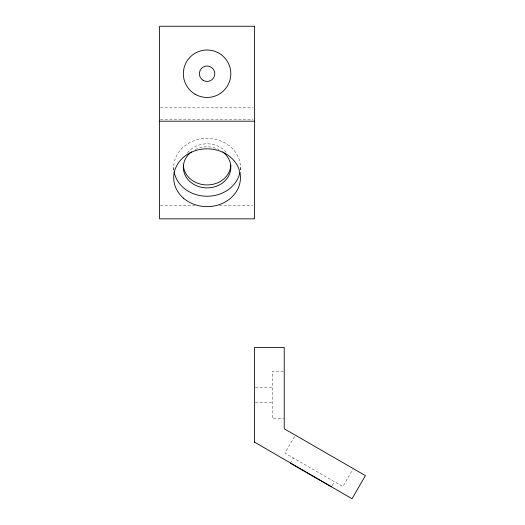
<?xml version="1.0" encoding="UTF-8"?>
<svg xmlns="http://www.w3.org/2000/svg" width="525" height="525" viewBox="0 0 525 525"><rect width="100%" height="100%" fill="white"/><g stroke="black" fill="none" stroke-linecap="round" stroke-linejoin="round"><path stroke-width="0.39" stroke-dasharray="2.62 1.97" d="M294.577 436.583L284.99 453.187L342.805 486.563L352.793 469.271M290.377 463.148L293.344 458.003M332.227 485.599L334.451 481.74M160.42 107.842L252.912 107.842M160.42 119.182L252.912 119.182M160.42 205.485L194.801 205.485M219.352 205.485L252.912 205.485M283.428 371.168L272.35 371.168L272.35 418.642L283.428 418.642M255.36 387.188L272.35 387.188M255.36 402.616L272.35 402.616M240.457 167.337L240.457 170.533M173.696 167.337L173.696 170.533M173.88 170.356A33.377 28.908 0 0 1 207.08 138.436A33.377 28.908 0 0 1 240.273 170.356M195.208 149.54A23.737 20.554 0 0 1 218.945 149.54M187.464 152.795A23.737 20.554 0 0 1 226.695 152.795"/><path stroke-width="0.79" d="M254.553 442.122L352.045 498.75L365.393 475.624L284.222 428.761L284.222 347.432L254.553 347.432L254.553 442.378M159.607 121.196L254.553 121.196M290.377 463.148L331.485 486.885M239.899 172.613A33.377 28.908 0 0 1 206.64 196.245A33.377 28.908 0 0 1 174.11 171.865M222.731 151.889A23.737 20.554 0 0 1 224.221 181.558A23.737 20.554 0 0 1 189.932 181.558A23.737 20.554 0 0 1 191.422 151.889M230.797 165.139A23.737 20.554 0 0 1 207.08 184.931A23.737 20.554 0 0 1 183.356 165.139M254.553 26.25L159.607 26.25L159.607 218.84L254.553 218.84L254.553 26.25M203.221 80.404A7.718 7.718 0 0 0 214.791 73.723A7.718 7.718 0 0 0 203.221 67.043A7.718 7.718 0 0 0 203.221 80.404M195.208 94.277A23.737 23.737 0 0 0 230.816 73.723A23.737 23.737 0 0 0 195.208 53.169A23.737 23.737 0 0 0 195.208 94.277M183.474 198.168A33.377 28.908 0 0 0 239.321 185.207A33.377 28.908 0 0 0 198.437 149.802A33.377 28.908 0 0 0 183.474 198.168"/></g></svg>
